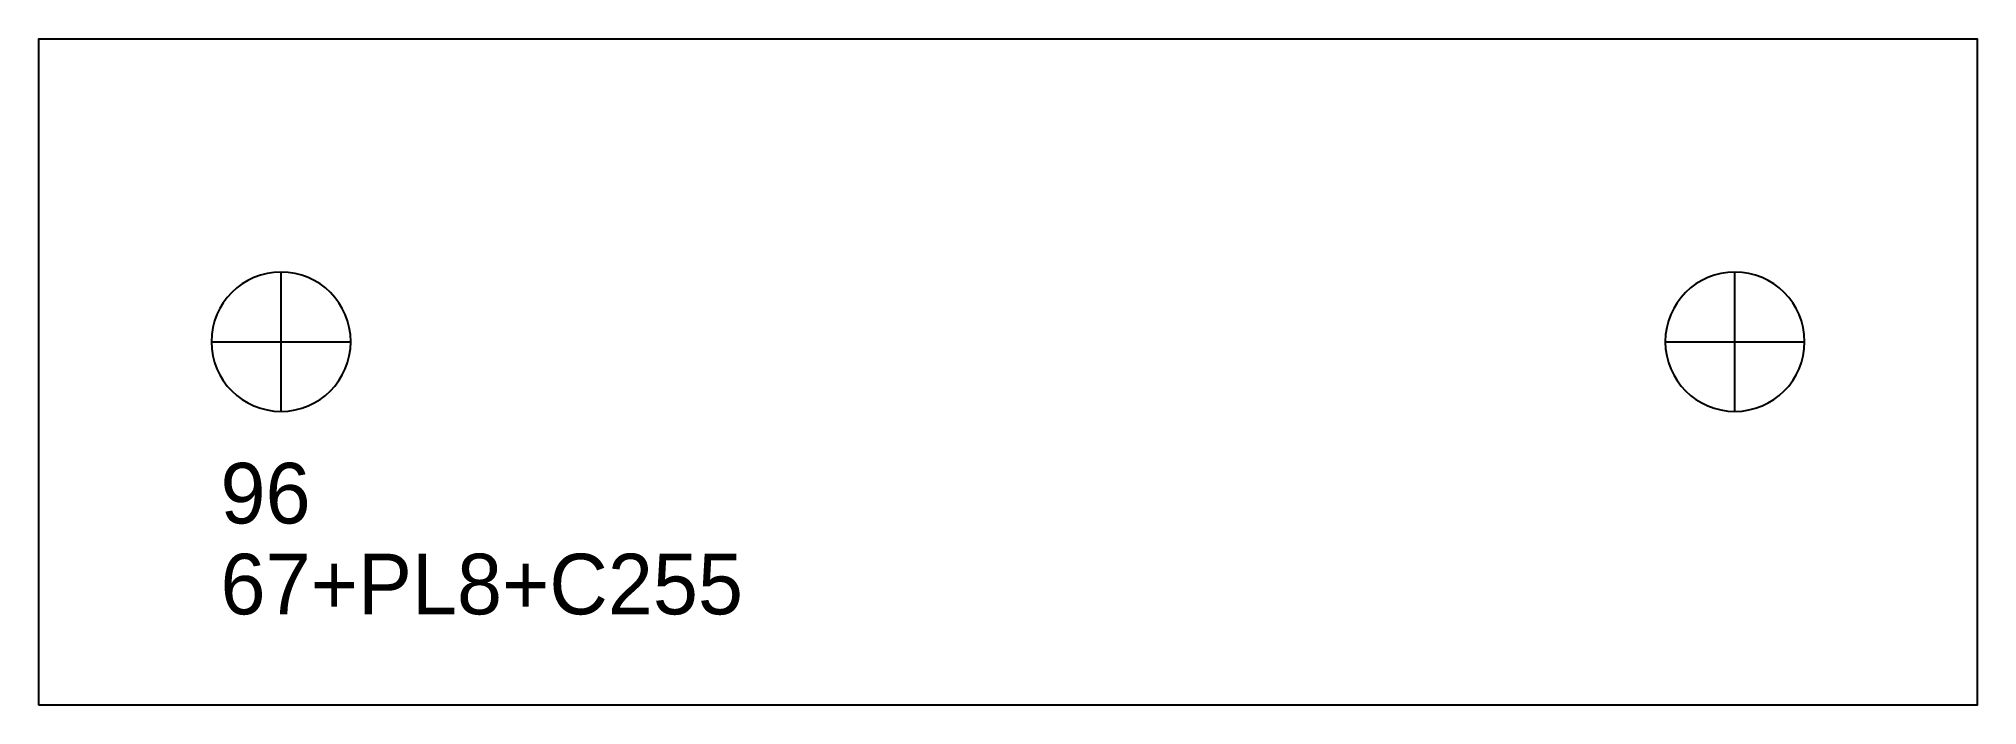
# Model space of a CAD drawing. Extents: x 0 to 320, y 0 to 110.
import ezdxf

# ---------------------------------------------------------------- set-up
doc = ezdxf.new("R2010")
doc.units = 0
for name, color, linetype in [('22', 7, 'CONTINUOUS'), ('CUT', 7, 'CONTINUOUS'), ('SCRIBE', 3, 'CONTINUOUS'), ('TEXT', 7, 'CONTINUOUS')]:
    doc.layers.add(name, color=color, linetype=linetype)

msp = doc.modelspace()

# ---------------------------------------------------------------- linework, layer by layer
at = {"layer": '22', "color": 7, "linetype": 'CONTINUOUS'}
for p, q in [((40, 48.5), (40, 71.5)), ((280, 48.5), (280, 71.5)), ((28.5, 60), (51.5, 60)), ((268.5, 60), (291.5, 60))]:
    msp.add_line(p, q, dxfattribs=at)
for points in [[(40, 71.5, 1), (40, 48.5, 1)], [(280, 71.5, 1), (280, 48.5, 1)]]:
    msp.add_lwpolyline(points, format="xyb", close=True, dxfattribs=at)
at = {"layer": 'CUT', "color": 7, "linetype": 'CONTINUOUS'}
msp.add_lwpolyline([(0, 0), (0, 110), (320, 110), (320, 0)], close=True, dxfattribs=at)

# ---------------------------------------------------------------- texts
at = {"layer": 'SCRIBE', "color": 3}
msp.add_text('96', height=10, dxfattribs=at).set_placement((30, 30))
at = {"layer": 'TEXT', "color": 7}
msp.add_text('67+PL8+C255', height=10, dxfattribs=at).set_placement((30, 15))

doc.saveas('drawing.dxf')
